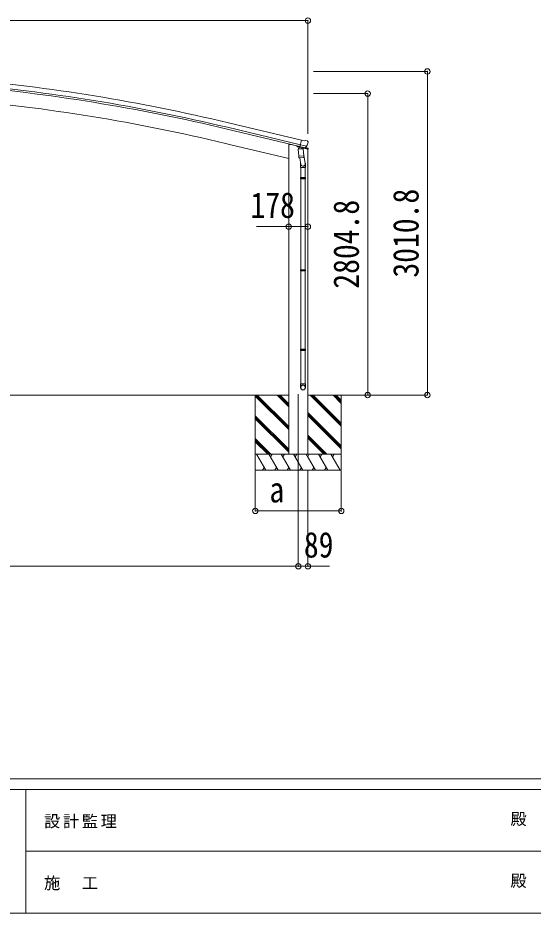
# Model space of a CAD drawing. Units: millimetres at full size. Extents: x -13976 to 14131, y -9754 to 9646.
# Drawn here: x -5745 to -953, y -9754 to -1426 of the extents above; entities that cross this region are included whole.
import ezdxf
from ezdxf.enums import TextEntityAlignment as Align

# ---------------------------------------------------------------- set-up
doc = ezdxf.new("R2010")
doc.units = ezdxf.units.MM
doc.header["$LTSCALE"] = 50
doc.header["$PDMODE"] = 32
doc.header["$PDSIZE"] = 50
for name, color, linetype, lineweight in [('0-0_0', 7, 'Continuous', 9), ('0-1_本体', 4, 'Continuous', 9), ('0-2_部品', 7, 'Continuous', 9), ('0-8_PARTS2', 2, 'Continuous', 9), ('0-A_寸法', 6, 'Continuous', 9), ('F-0_240', 7, 'Continuous', 9)]:
    doc.layers.add(name, color=color, linetype=linetype, lineweight=lineweight)
doc.styles.add('ＭＳ ゴシック', font='')
doc.styles.get('ＭＳ ゴシック').set_extended_font_data('MS Gothic')

msp = doc.modelspace()

# ---------------------------------------------------------------- linework, layer by layer
at = {"layer": '0-0_0'}
for p, q in [((-10848.01, -4935.24), (-3226.01, -4935.24)), ((-3537.01, -4935.23), (-3537.01, -5635.23)), ((-3226.01, -5255.74), (-3537.01, -4944.75)), ((-3226.01, -5241.6), (-3532.37, -4935.24)), ((-3226.01, -5227.46), (-3518.23, -4935.24)), ((-3226.01, -5043.61), (-3334.39, -4935.23)), ((-3226.01, -5029.47), (-3320.25, -4935.23)), ((-3226.01, -5015.33), (-3306.11, -4935.23)), ((-3048.01, -4935.23), (-2356.38, -4935.23)), ((-2737.01, -5224.24), (-3026.02, -4935.23)), ((-2737.01, -5210.1), (-3011.88, -4935.23)), ((-2737.01, -5195.96), (-2997.74, -4935.23)), ((-2737.01, -5012.11), (-2813.89, -4935.23)), ((-2737.01, -4997.97), (-2799.75, -4935.23)), ((-2785.6, -4935.24), (-2785.61, -4935.23)), ((-2737.01, -4983.83), (-2785.59, -4935.25)), ((-2737.01, -4935.23), (-2737.01, -5635.23)), ((-3226.01, -5439.59), (-3537.01, -5128.59)), ((-3226.01, -5453.73), (-3537.01, -5142.74)), ((-3226.01, -5467.88), (-3537.01, -5156.88)), ((-2737.01, -5408.09), (-3048.01, -5097.09)), ((-2737.01, -5422.23), (-3048.01, -5111.24)), ((-2737.01, -5436.38), (-3048.01, -5125.38)), ((-2872, -5485.23), (-3048.01, -5309.23)), ((-2886.14, -5485.23), (-3048.01, -5323.37)), ((-3392.5, -5485.23), (-3537.01, -5340.72)), ((-3406.64, -5485.23), (-3537.01, -5354.87)), ((-3420.78, -5485.23), (-3537.01, -5369.01)), ((-2900.28, -5485.23), (-3048.01, -5337.51)), ((-3537.01, -5485.23), (-2737.01, -5485.23)), ((-3440.12, -5635.23), (-3526.72, -5485.23)), ((-3324.65, -5635.23), (-3411.25, -5485.23)), ((-3381.25, -5485.23), (-3396.25, -5511.21)), ((-3209.18, -5635.23), (-3295.78, -5485.23)), ((-3280.78, -5511.21), (-3265.78, -5485.23)), ((-3093.71, -5635.23), (-3180.31, -5485.23)), ((-3165.31, -5511.21), (-3150.31, -5485.23)), ((-2978.24, -5635.23), (-3064.84, -5485.23)), ((-3049.84, -5511.22), (-3034.84, -5485.23)), ((-2862.77, -5635.23), (-2949.37, -5485.23)), ((-2934.37, -5511.22), (-2919.37, -5485.23)), ((-2747.3, -5635.23), (-2833.9, -5485.23)), ((-2818.9, -5511.21), (-2803.9, -5485.23)), ((-2737.01, -5635.23), (-3537.01, -5635.23)), ((-3455.12, -5609.25), (-3470.12, -5635.23)), ((-3339.65, -5609.25), (-3354.65, -5635.23)), ((-3224.18, -5609.25), (-3239.18, -5635.23)), ((-3108.71, -5609.25), (-3123.71, -5635.23)), ((-2993.24, -5609.25), (-3008.24, -5635.23)), ((-2877.77, -5609.25), (-2892.77, -5635.23))]:
    msp.add_line(p, q, dxfattribs=at)
at = {"layer": '0-1_本体'}
for p, q in [((-3785.57, -2402.31), (-3107.4, -2564.9)), ((-3799.56, -2460.65), (-3121.41, -2623.24)), ((-3795.64, -2444.29), (-3117.48, -2606.88)), ((-3763.98, -2606.02), (-3813.35, -2594.16)), ((-3763.97, -2606.04), (-3813.34, -2594.18)), ((-3226.01, -2735.17), (-3763.98, -2606.02)), ((-3226.01, -2735.19), (-3763.97, -2606.04)), ((-3225.99, -2605.23), (-3225.99, -5485.23))]:
    msp.add_line(p, q, dxfattribs=at)
msp.add_lwpolyline([(-3225.91, -2605.23), (-3201.91, -2605.23), (-3047.99, -2642.18), (-3047.99, -5485.23)], dxfattribs=at)
for centre, radius, start, end in [((-7815.09, -19267.41), 17339.81, 76.56246, 84.97235), ((-7815.09, -19267.41), 17279.81, 76.56261, 84.9722), ((-7815.09, -19267.41), 17296.63, 76.56261, 84.9722), ((-7811.35, -19247.03), 17126.06, 76.5, 84.99997), ((-7811.34, -19247.05), 17126.06, 76.5, 84.99997)]:
    msp.add_arc(centre, radius, start, end, dxfattribs=at)
at = {"layer": '0-2_部品'}
for p, q in [((-3081.01, -2569.19), (-3106.94, -2562.97)), ((-3081.01, -2569.19), (-3067.75, -2566.49)), ((-3053.26, -2569.68), (-3066.45, -2566.52)), ((-3050.17, -2571.93), (-3046.31, -2578.23)), ((-3045.95, -2580.51), (-3046.23, -2581.66)), ((-3149.37, -2616.54), (-3149.37, -2619.76)), ((-3126.65, -2629.16), (-3145.54, -2624.62)), ((-3137.08, -2646.37), (-3091.39, -2643.17)), ((-3132.4, -2713.21), (-3137.08, -2646.37)), ((-3122.66, -2624.6), (-3135.98, -2639.92)), ((-3135.98, -2639.92), (-3135.53, -2646.26)), ((-3121.72, -2624.53), (-3122.66, -2624.6)), ((-3118.63, -2627.01), (-3120.16, -2626.64)), ((-3081.93, -2635.82), (-3118.63, -2627.01)), ((-3060, -2620.81), (-3117.51, -2607.01)), ((-3112.68, -2628.83), (-3111.66, -2643.44)), ((-3084.47, -2637.83), (-3110.29, -2644.26)), ((-3093.17, -2639.99), (-3092.94, -2643.28)), ((-3091.39, -2643.17), (-3086.72, -2710.01)), ((-3044.81, -2648.8), (-3087.52, -2638.55)), ((-3079.56, -2636.29), (-3087.08, -2634.49)), ((-3083.77, -2636.05), (-3083.72, -2636.79)), ((-3080.4, -2636.18), (-3081.93, -2635.82)), ((-3076.86, -2635.72), (-3060.48, -2621.23)), ((-3073.42, -2632.68), (-3047.11, -2639)), ((-3044.81, -2641.91), (-3044.81, -2648.8)), ((-3132.4, -2713.21), (-3086.72, -2710.01)), ((-3132.39, -2713.2), (-3131.5, -2725.9)), ((-3087.7, -2724.61), (-3129.4, -2727.53)), ((-3123.97, -2727.15), (-3113.24, -2790.74)), ((-3088.45, -2685.24), (-3072.54, -2781.41)), ((-3085.86, -2722.48), (-3086.73, -2710.01)), ((-3086.25, -2723.83), (-3086.25, -2723.83)), ((-3116.39, -2783.92), (-3116.39, -2818.58)), ((-3116.39, -2818.58), (-3070.39, -2818.58)), ((-3114.39, -2818.58), (-3114.39, -2912.58)), ((-3072.39, -2818.58), (-3072.39, -2912.58)), ((-3070.39, -2818.58), (-3070.39, -2784.22)), ((-3116.39, -2914.58), (-3115.39, -2912.58)), ((-3116.39, -2914.58), (-3070.39, -2914.58)), ((-3116.39, -2914.58), (-3116.39, -2922.58)), ((-3115.39, -2912.58), (-3071.39, -2912.58)), ((-3070.39, -2914.58), (-3071.39, -2912.58)), ((-3116.39, -2922.58), (-3070.39, -2922.58)), ((-3116.39, -2922.58), (-3115.39, -2924.58)), ((-3115.39, -2924.58), (-3071.39, -2924.58)), ((-3114.39, -2924.58), (-3114.39, -3768.76)), ((-3072.39, -2924.58), (-3072.39, -3768.76)), ((-3116.39, -3770.76), (-3115.39, -3768.76)), ((-3116.39, -3770.76), (-3070.39, -3770.76)), ((-3116.39, -3770.76), (-3116.39, -3778.76)), ((-3116.39, -3778.76), (-3070.39, -3778.76)), ((-3116.39, -3778.76), (-3115.39, -3780.76)), ((-3115.39, -3768.76), (-3071.39, -3768.76)), ((-3115.39, -3780.76), (-3071.39, -3780.76)), ((-3114.39, -3780.76), (-3114.39, -4508.95)), ((-3072.39, -3780.76), (-3072.39, -4508.95)), ((-3070.39, -3770.76), (-3071.39, -3768.76)), ((-3116.39, -4510.95), (-3115.39, -4508.95)), ((-3116.39, -4510.95), (-3070.39, -4510.95)), ((-3116.39, -4510.95), (-3116.39, -4518.95)), ((-3116.39, -4518.95), (-3070.39, -4518.95)), ((-3116.39, -4518.95), (-3115.39, -4520.95)), ((-3115.39, -4508.95), (-3071.39, -4508.95)), ((-3115.39, -4520.95), (-3071.39, -4520.95)), ((-3114.39, -4520.95), (-3114.39, -4830.95)), ((-3072.39, -4520.95), (-3072.39, -4830.95)), ((-3070.39, -4510.95), (-3071.39, -4508.95)), ((-3116.39, -4865.09), (-3116.39, -4830.95)), ((-3116.39, -4830.95), (-3070.39, -4830.95)), ((-3070.39, -4865.09), (-3070.39, -4830.95))]:
    msp.add_line(p, q, dxfattribs=at)
for points in [[(-3112.37, -2628.42), (-3122.09, -2626.08), (-3106.94, -2562.97)], [(-3112.37, -2628.42), (-3112.13, -2628.57), (-3087.36, -2634.51), (-3087.08, -2634.49)], [(-3059.73, -2620.24), (-3060.32, -2621.08), (-3060.48, -2621.23)], [(-3070.39, -2914.58), (-3070.39, -2922.58), (-3071.39, -2924.58)], [(-3070.39, -3770.76), (-3070.39, -3778.76), (-3071.39, -3780.76)], [(-3070.39, -4510.95), (-3070.39, -4518.95), (-3071.39, -4520.95)]]:
    msp.add_lwpolyline(points, dxfattribs=at)
for centre, radius, start, end in [((-3067.15, -2569.43), 3, 76.5, 101.5), ((-3243.03, -2534.41), 202.4, 334.90875, 346.5), ((-3054.43, -2574.54), 5, 31.5, 76.5), ((-3144.37, -2619.76), 5, 180, 256.5), ((-3120.05, -2626.15), 0.5, 221.23754, 256.5), ((-3113.28, -2628.91), 0.604, 7.79405, 79.40158), ((-3110.64, -2643.29), 1.03, 188.03431, 289.96103), ((-3084.71, -2636.86), 1, 284, 4), ((-3083.27, -2636.01), 0.5, 76.5, 184), ((-3080.28, -2635.7), 0.5, 256.5, 291.76246), ((-3047.81, -2641.91), 3, 0, 76.5), ((-3129.54, -2725.54), 2, 190.53157, 274), ((-3087.84, -2722.62), 2, 274, 322.59038), ((-3087.8, -2722.65), 1.95, 322.52234, 4.95983), ((-3100.39, -2784.22), 30, 0, 2.54858)]:
    msp.add_arc(centre, radius, start, end, dxfattribs=at)
for centre, major_axis, ratio, start_param, end_param in [((-3048.87, -2579.79), (1.57, -2.57), 0.99628, 0.7835347, 1.5707963), ((-3078.87, -2633.37), (0.73, -2.92), 0.997631, 5.8041905, 5.8929484), ((-3078.9, -2633.24), (-2.63, 3.16), 0.650902, 2.1145521, 2.1873627), ((-3078.84, -2633.47), (0.73, -2.92), 0.997631, 5.965759, 6.7621801), ((-3093.38, -2783.92), (-23, 0), 0.996195, 6.0000678, 10.0103449), ((-3093.38, -2783.92), (-21, 0), 0.996195, 0.3319459, 3.3482706), ((-3093.39, -4863.35), (23, 0), 0.996195, 6.2831853, 9.424778), ((-3093.39, -4865.09), (23, 0), 0.996195, 6.2831853, 9.424778), ((-3093.39, -4865.09), (0, -23.43), 0.981806, 4.712389, 7.8539816)]:
    msp.add_ellipse(centre, major_axis=major_axis, ratio=ratio, start_param=start_param, end_param=end_param, dxfattribs=at)
msp.add_ellipse((-3093.39, -4865.09), major_axis=(-21, 0), ratio=0.996195, dxfattribs=at)
at = {"layer": '0-8_PARTS2'}
msp.add_line((-3136.99, -4926.02), (-3136.99, -5776.27), dxfattribs=at)
at = {"layer": '0-A_寸法'}
for p, q in [((-3047.99, -1451.34), (-11026.02, -1451.34)), ((-3047.99, -1451.34), (-3047.99, -2506.16)), ((-1936.8, -1924.45), (-2996.24, -1924.45)), ((-1936.8, -4935.23), (-1936.8, -1924.45)), ((-2491.82, -2130.45), (-2996.24, -2130.45)), ((-2491.82, -4935.23), (-2491.82, -2130.45)), ((-3225.99, -3368.46), (-3525.99, -3368.46)), ((-3225.99, -3368.46), (-3047.99, -3368.46)), ((-2491.82, -4935.23), (-2996.14, -4935.23)), ((-1936.8, -4935.23), (-2491.82, -4935.23)), ((-3537.09, -6013.12), (-3537.09, -5638.72)), ((-3136.99, -6528.11), (-3136.99, -5638.72)), ((-3047.99, -6528.11), (-3047.99, -5638.72)), ((-2737.09, -6013.12), (-2737.09, -5638.72)), ((-2737.09, -6013.12), (-3537.09, -6013.12)), ((-10937.02, -6528.11), (-3136.99, -6528.11)), ((-3136.99, -6528.11), (-3047.99, -6528.11)), ((-3047.99, -6528.11), (-2847.99, -6528.11))]:
    msp.add_line(p, q, dxfattribs=at)
for p in [(-3047.99, -1451.34), (-1936.8, -1924.45), (-2491.82, -2130.45), (-3225.99, -3368.46), (-3047.99, -3368.46), (-2491.82, -4935.23), (-1936.8, -4935.23), (-3537.09, -6013.12), (-2737.09, -6013.12), (-3136.99, -6528.11), (-3047.99, -6528.11)]:
    msp.add_point(p, dxfattribs=at)
at = {"layer": 'F-0_240', "color": 5}
for p, q in [((-13975.76, -8504.43), (13424.24, -8504.43)), ((-13975.76, -8604.43), (8979.65, -8604.43)), ((-5670.35, -8604.43), (-5670.35, -9754.43)), ((-5670.35, -9179.43), (4579.65, -9179.43)), ((-13975.76, -9754.43), (13424.24, -9754.43))]:
    msp.add_line(p, q, dxfattribs=at)

# ---------------------------------------------------------------- texts
at = {"layer": '0-A_寸法', "color": 7, "style": 'ＭＳ ゴシック', "width": 0.85}
for s, p in [('178', (-3582.24, -3358.46)), ('a', (-3405.84, -6005.12)), ('89', (-3085.49, -6518.11))]:
    msp.add_text(s, height=238.3, dxfattribs=at).set_placement(p, align=Align.BOTTOM_LEFT)
for s, p in [('3010.8', (-1946.8, -3842.34)), ('2804.8', (-2501.82, -3945.34))]:
    msp.add_text(s, height=238.3, rotation=90, dxfattribs=at).set_placement(p, align=Align.BOTTOM_LEFT)
at = {"layer": 'F-0_240', "style": 'ＭＳ ゴシック'}
for p in [(-1163.21, -8966.93), (-1163.21, -9541.93)]:
    msp.add_text('殿', height=110, dxfattribs=at).set_placement(p, align=Align.BOTTOM_LEFT)
at = {"layer": 'F-0_240', "char_height": 110, "attachment_point": 7, "style": 'ＭＳ ゴシック'}
for s, insert in [('\\T1.17;設計監理', (-5501.48, -8966.93)), ('\\T1.17;施\u3000工', (-5501.48, -9541.93))]:
    msp.add_mtext(s, dxfattribs=dict(at, insert=insert))

doc.saveas('drawing.dxf')
